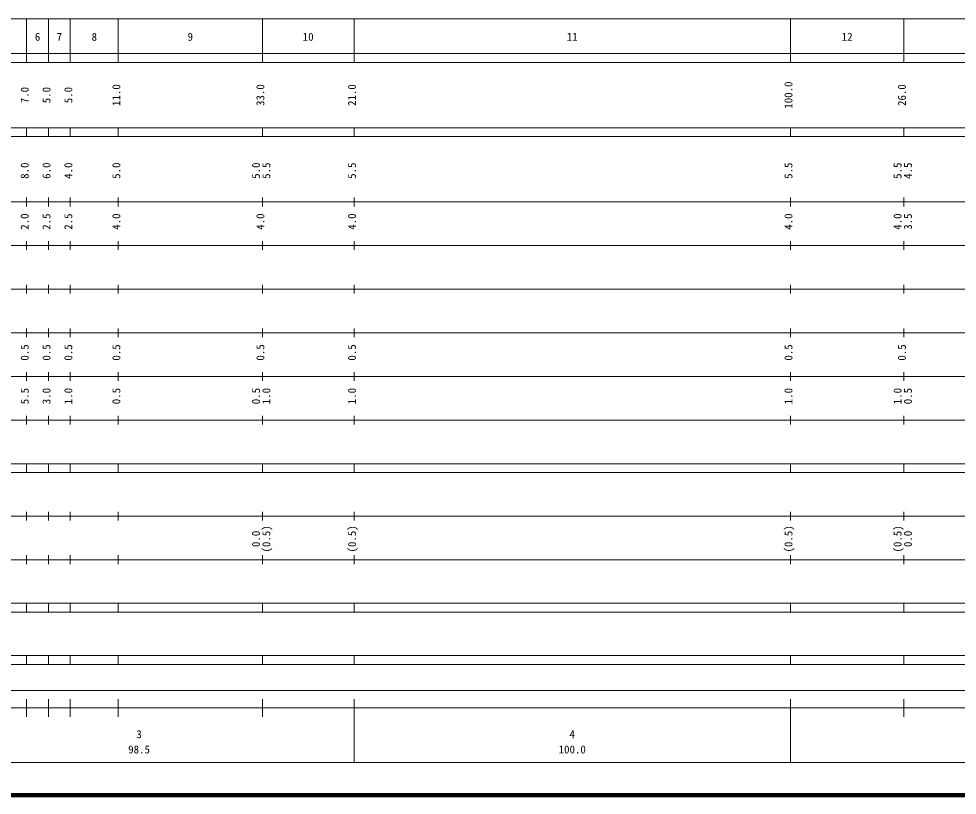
# Model space of a CAD drawing. Units: millimetres on the paper, enlarged 1000 times. Extents: x 40000 to 680000, y 20000 to 380000.
# Drawn here: x 191191 to 406214, y 20000 to 198000 of the extents above; entities that cross this region are included whole.
import ezdxf
from ezdxf.enums import TextEntityAlignment as Align

# ---------------------------------------------------------------- set-up
doc = ezdxf.new("R2010")
doc.units = ezdxf.units.MM
doc.header["$LTSCALE"] = 1000
doc.layers.add('M-TTL', color=2, linetype='Continuous', lineweight=140)
doc.layers.add('M-TTL-BAND', color=7, linetype='Continuous', lineweight=13)
doc.styles.add('ＭＳ ゴシック', font='')
doc.styles.get('ＭＳ ゴシック').set_extended_font_data('MS Gothic')

msp = doc.modelspace()

# ---------------------------------------------------------------- linework, layer by layer
at = {"layer": 'M-TTL'}
msp.add_line((40000, 20000), (680000, 20000), dxfattribs=at)
at = {"layer": 'M-TTL-BAND'}
for p, q in [((68000, 198000), (579000, 198000)), ((193000, 188000), (193000, 198000)), ((198000, 188000), (198000, 198000)), ((203000, 188000), (203000, 198000)), ((214000, 188000), (214000, 198000)), ((247000, 188000), (247000, 198000)), ((268000, 188000), (268000, 198000)), ((368000, 188000), (368000, 198000)), ((394000, 188000), (394000, 198000)), ((40000, 190000), (579000, 190000)), ((40000, 188000), (579000, 188000)), ((40000, 173000), (579000, 173000)), ((193000, 171000), (193000, 173000)), ((198000, 171000), (198000, 173000)), ((203000, 171000), (203000, 173000)), ((214000, 171000), (214000, 173000)), ((247000, 171000), (247000, 173000)), ((268000, 171000), (268000, 173000)), ((368000, 171000), (368000, 173000)), ((394000, 171000), (394000, 173000)), ((40000, 171000), (579000, 171000)), ((193000, 155000), (193000, 157000)), ((198000, 155000), (198000, 157000)), ((203000, 155000), (203000, 157000)), ((214000, 155000), (214000, 157000)), ((247000, 155000), (247000, 157000)), ((268000, 155000), (268000, 157000)), ((368000, 155000), (368000, 157000)), ((394000, 155000), (394000, 157000)), ((40000, 156000), (579000, 156000)), ((193000, 145000), (193000, 147000)), ((198000, 145000), (198000, 147000)), ((203000, 145000), (203000, 147000)), ((214000, 145000), (214000, 147000)), ((247000, 145000), (247000, 147000)), ((268000, 145000), (268000, 147000)), ((368000, 145000), (368000, 147000)), ((394000, 145000), (394000, 147000)), ((46000, 146000), (579000, 146000)), ((52000, 136000), (579000, 136000)), ((193000, 135000), (193000, 137000)), ((198000, 135000), (198000, 137000)), ((203000, 135000), (203000, 137000)), ((214000, 135000), (214000, 137000)), ((247000, 135000), (247000, 137000)), ((268000, 135000), (268000, 137000)), ((368000, 135000), (368000, 137000)), ((394000, 135000), (394000, 137000)), ((193000, 125000), (193000, 127000)), ((198000, 125000), (198000, 127000)), ((203000, 125000), (203000, 127000)), ((214000, 125000), (214000, 127000)), ((247000, 125000), (247000, 127000)), ((268000, 125000), (268000, 127000)), ((368000, 125000), (368000, 127000)), ((394000, 125000), (394000, 127000)), ((46000, 126000), (579000, 126000)), ((193000, 115000), (193000, 117000)), ((198000, 115000), (198000, 117000)), ((203000, 115000), (203000, 117000)), ((214000, 115000), (214000, 117000)), ((247000, 115000), (247000, 117000)), ((268000, 115000), (268000, 117000)), ((368000, 115000), (368000, 117000)), ((394000, 115000), (394000, 117000)), ((52000, 116000), (579000, 116000)), ((46000, 106000), (579000, 106000)), ((193000, 105000), (193000, 107000)), ((198000, 105000), (198000, 107000)), ((203000, 105000), (203000, 107000)), ((214000, 105000), (214000, 107000)), ((247000, 105000), (247000, 107000)), ((268000, 105000), (268000, 107000)), ((368000, 105000), (368000, 107000)), ((394000, 105000), (394000, 107000)), ((40000, 96000), (579000, 96000)), ((193000, 94000), (193000, 96000)), ((198000, 94000), (198000, 96000)), ((203000, 94000), (203000, 96000)), ((214000, 94000), (214000, 96000)), ((247000, 94000), (247000, 96000)), ((268000, 94000), (268000, 96000)), ((368000, 94000), (368000, 96000)), ((394000, 94000), (394000, 96000)), ((40000, 94000), (579000, 94000)), ((49000, 84000), (579000, 84000)), ((193000, 83000), (193000, 85000)), ((198000, 83000), (198000, 85000)), ((203000, 83000), (203000, 85000)), ((214000, 83000), (214000, 85000)), ((247000, 83000), (247000, 85000)), ((268000, 83000), (268000, 85000)), ((368000, 83000), (368000, 85000)), ((394000, 83000), (394000, 85000)), ((40000, 74000), (579000, 74000)), ((193000, 73000), (193000, 75000)), ((198000, 73000), (198000, 75000)), ((203000, 73000), (203000, 75000)), ((214000, 73000), (214000, 75000)), ((247000, 73000), (247000, 75000)), ((268000, 73000), (268000, 75000)), ((368000, 73000), (368000, 75000)), ((394000, 73000), (394000, 75000)), ((40000, 64000), (579000, 64000)), ((193000, 62000), (193000, 64000)), ((198000, 62000), (198000, 64000)), ((203000, 62000), (203000, 64000)), ((214000, 62000), (214000, 64000)), ((247000, 62000), (247000, 64000)), ((268000, 62000), (268000, 64000)), ((368000, 62000), (368000, 64000)), ((394000, 62000), (394000, 64000)), ((40000, 62000), (579000, 62000)), ((40000, 52000), (579000, 52000)), ((193000, 50000), (193000, 52000)), ((198000, 50000), (198000, 52000)), ((203000, 50000), (203000, 52000)), ((214000, 50000), (214000, 52000)), ((247000, 50000), (247000, 52000)), ((268000, 50000), (268000, 52000)), ((368000, 50000), (368000, 52000)), ((394000, 50000), (394000, 52000)), ((40000, 50000), (579000, 50000)), ((71000, 44000), (544000, 44000)), ((193000, 38000), (193000, 42000)), ((198000, 38000), (198000, 42000)), ((203000, 38000), (203000, 42000)), ((214000, 38000), (214000, 42000)), ((247000, 38000), (247000, 42000)), ((268000, 27500), (268000, 42000)), ((368000, 27500), (368000, 42000)), ((394000, 38000), (394000, 42000)), ((40000, 40000), (579000, 40000)), ((68000, 27500), (579000, 27500))]:
    msp.add_line(p, q, dxfattribs=at)

# ---------------------------------------------------------------- texts
at = {"layer": 'M-TTL-BAND', "style": 'ＭＳ ゴシック'}
for s, p in [('6', (195500, 192405)), ('7', (200500, 192405)), ('8', (208500, 192405)), ('9', (230500, 192405)), ('10', (257500, 192405)), ('11', (318000, 192405)), ('12', (381000, 192405)), ('3', (218750, 32523)), ('4', (318000, 32523)), ('98.5', (218750, 29033)), ('100.0', (318000, 29033))]:
    msp.add_text(s, height=1833, dxfattribs=at).set_placement(p, align=Align.BOTTOM_CENTER)
for s, p in [('11.0', (215000, 180500)), ('33.0', (248000, 180500)), ('21.0', (269000, 180500)), ('100.0', (369000, 180500)), ('26.0', (395000, 180500)), ('7.0', (194000, 180500)), ('5.0', (199000, 180500)), ('5.0', (204000, 180500)), ('8.0', (194000, 163174)), ('6.0', (199000, 163174)), ('4.0', (204000, 163174)), ('5.0', (215000, 163174)), ('5.0', (247000, 163174)), ('5.5', (249370, 163174)), ('5.5', (269000, 163174)), ('5.5', (369000, 163174)), ('5.5', (394000, 163174)), ('4.5', (396370, 163174)), ('2.0', (194000, 151500)), ('2.5', (199000, 151500)), ('2.5', (204000, 151500)), ('4.0', (215000, 151500)), ('4.0', (248000, 151500)), ('4.0', (269000, 151500)), ('4.0', (369000, 151500)), ('4.0', (394000, 151500)), ('3.5', (396370, 151500)), ('0.5', (194000, 121500)), ('0.5', (199000, 121500)), ('0.5', (204000, 121500)), ('0.5', (215000, 121500)), ('0.5', (248000, 121500)), ('0.5', (269000, 121500)), ('0.5', (369000, 121500)), ('0.5', (395000, 121500)), ('5.5', (194000, 111500)), ('3.0', (199000, 111500)), ('1.0', (204000, 111500)), ('0.5', (215000, 111500)), ('0.5', (247000, 111500)), ('1.0', (249370, 111500)), ('1.0', (269000, 111500)), ('1.0', (369000, 111500)), ('1.0', (394000, 111500)), ('0.5', (396370, 111500)), ('0.0', (247000, 78764)), ('(0.5)', (249370, 78764)), ('(0.5)', (269000, 78764)), ('(0.5)', (369000, 78764)), ('(0.5)', (394000, 78764)), ('0.0', (396370, 78764))]:
    msp.add_text(s, height=1833, rotation=90, dxfattribs=at).set_placement(p, align=Align.BOTTOM_CENTER)

doc.saveas('drawing.dxf')
